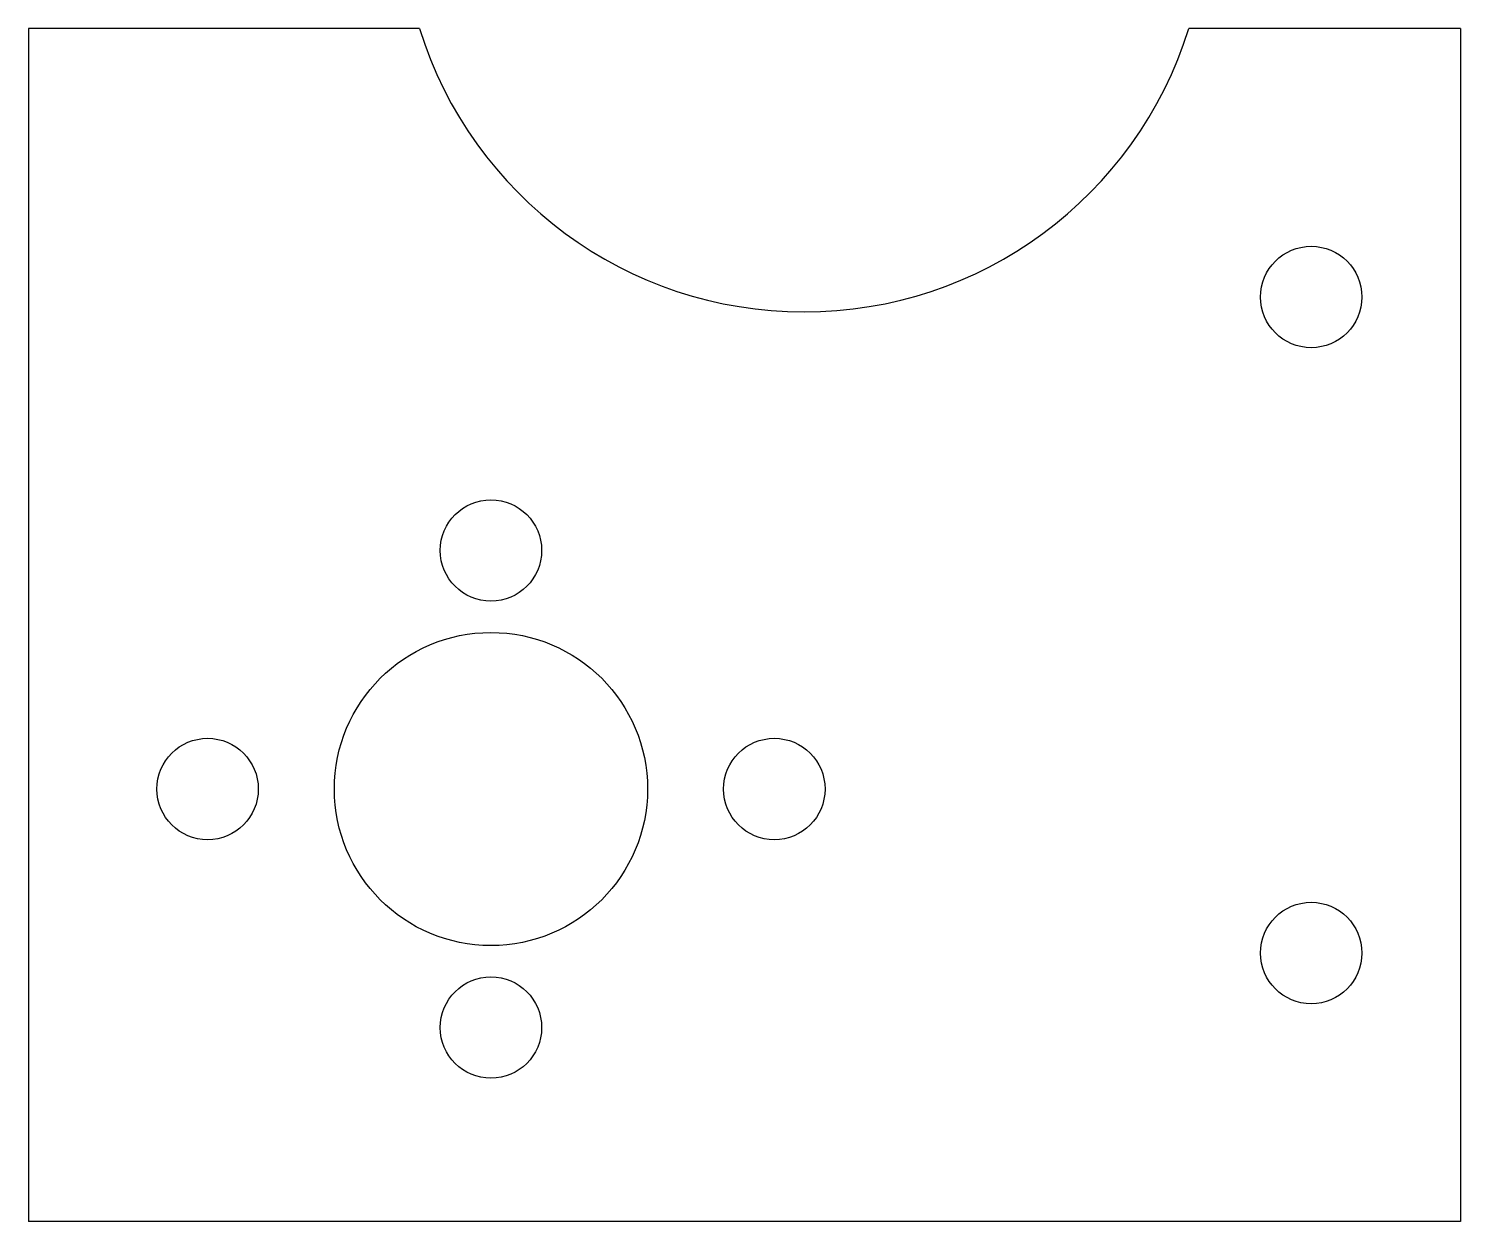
# Model space of a CAD drawing. Header units: millimetres. Extents: x -24.2 to 23.8, y -18.6 to 21.4.
import ezdxf

# ---------------------------------------------------------------- set-up
doc = ezdxf.new("R2010")
doc.units = ezdxf.units.MM

msp = doc.modelspace()

# ---------------------------------------------------------------- linework, layer by layer
for p, q in [((-11.106, 21.383), (-24.213, 21.383)), ((-24.213, 21.383), (-24.213, -18.617)), ((23.787, 21.383), (14.681, 21.383)), ((23.787, 21.383), (23.787, -18.617)), ((23.787, -18.617), (-24.213, -18.617))]:
    msp.add_line(p, q)
for centre, radius in [((18.787, 12.383), 1.7), ((-8.713, 3.883), 1.7), ((-8.713, -4.117), 5.25), ((-18.213, -4.117), 1.7), ((0.787, -4.117), 1.7), ((18.787, -9.617), 1.7), ((-8.713, -12.117), 1.7)]:
    msp.add_circle(centre, radius)
msp.add_arc((1.787, 25.383), 13.5, -162.7647, -17.2353)

doc.saveas('drawing.dxf')
